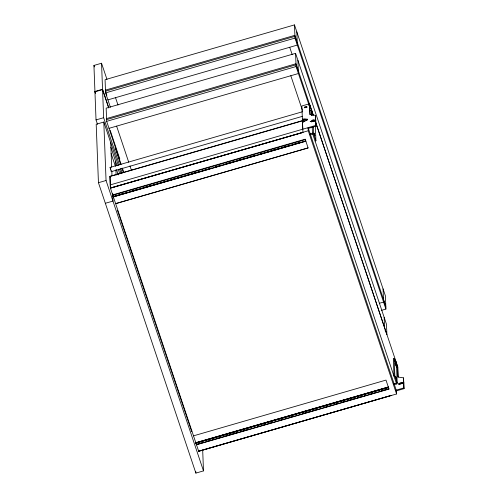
<?xml version="1.0" encoding="UTF-8"?>
<svg xmlns="http://www.w3.org/2000/svg" width="498" height="498" viewBox="0 0 498 498"><rect width="100%" height="100%" fill="white"/><g stroke="black" fill="none" stroke-linecap="round" stroke-linejoin="round"><path stroke-width="0.75" d="M302.628 111.708L110.064 167.428L111.284 171.642L111.247 170.77M311.904 111.521L311.487 110.593L310.746 110.593M303.133 121.892A3.511 0.361 73.9 0 0 302.386 119.308L302.809 119.184A3.511 1.332 -18.5 0 1 305.741 119.053L306.158 119.209A1.407 0.529 -18.5 0 1 307.509 119.452A1.407 0.529 -18.5 0 1 305.847 120.398L305.791 120.429A3.511 1.332 -18.5 0 1 302.915 121.96L302.491 122.06L302.765 129.194M303.55 121.767A3.511 0.361 73.9 0 0 303.077 120.03L302.809 119.184L303.052 119.937A3.511 1.332 -18.5 0 1 305.984 119.788L306.401 119.95A1.407 0.529 -18.5 0 1 307.577 119.887M95.429 92.933L94.937 91.464L93.935 65.443L101.548 63.24L106.97 79.406M381.437 310.36L385.913 309.065L385.408 295.88L294.48 24.9L105.066 79.711L105.57 92.896L110.388 107.244M94.937 91.464L102.544 89.26L101.548 63.24M97.508 124.319L96.027 119.912L94.95 91.806L102.563 89.609L108.726 107.979M105.501 91.159L294.922 36.348L296.746 41.782L296.708 40.743L294.884 35.308L105.464 90.119L105.918 91.476M105.57 92.896L294.99 38.085L294.48 24.9M107.917 99.88L297.331 45.069L296.827 31.891M315.371 121.556L386.902 334.737L386.498 324.329L295.575 53.348L106.155 108.159L106.665 121.344L121.114 164.415M96.027 119.912L103.64 117.709L102.563 89.609M106.56 118.568L295.974 63.756L297.798 69.191L297.841 70.23L296.017 64.796L106.597 119.607M118.381 165.479L103.808 122.047L96.195 124.245L98.442 182.704L195.882 473.1L203.489 470.896L202.692 450.192M106.665 121.344L296.08 66.533L295.575 53.348M109.006 128.328L298.427 73.523L297.922 60.339M313.31 115.181L309.482 103.771L301.869 105.968L302.386 119.308M309.339 111.004L311.592 110.351M111.284 171.642L302.354 116.351M110.419 188.188L302.921 132.431L110.382 188.07L109.946 176.329L302.448 120.622L302.635 120.97M98.442 182.704L106.055 180.506L103.808 122.047M308.673 104.916L308.648 104.343L309.507 104.611L309.899 114.59L315.359 115.343L315.527 119.862L314.182 120.255A1.407 0.529 -18.5 0 0 312.819 120.093A1.407 0.529 -18.5 0 0 311.493 121.033L310.167 121.643L311.505 121.257A1.407 0.529 -18.5 0 0 312.869 121.419A1.407 0.529 -18.5 0 0 314.188 120.479L315.539 120.093L315.782 120.827L315.987 126.175L307.864 128.528M110.257 184.901L315.744 125.44L315.539 120.093M198.658 451.157L391.167 395.456L198.702 451.325L110.382 188.02L308.256 130.762L308.131 127.644L396.452 390.862L396.57 393.98L198.696 451.238M310.316 133.869L312.47 133.246A0.859 0.791 -2.2 0 1 313.566 133.738L315.906 140.722L315.066 140.971M309.949 134.784L312.719 133.981M112.685 194.892L305.187 139.191L305.766 141.258L113.264 196.959L112.704 195.291L305.243 139.652M121.419 194.12L123.653 193.473M131.864 191.101L135.593 190.018M143.798 187.646L146.038 186.999M149.02 186.134L151.261 185.486M171.405 179.654L173.646 179.006M193.79 173.18L196.031 172.532M216.176 166.699L218.417 166.052M228.115 163.251L230.35 162.597M238.561 160.225L240.795 159.578M250.5 156.77L252.735 156.123M260.946 153.745L263.181 153.098M272.885 150.296L275.12 149.643M283.331 147.271L287.06 146.194M295.264 143.816L297.505 143.169M116.98 195.533L113.245 196.61L127.426 192.564M118.468 195.104L127.426 192.508M130.408 191.649L139.365 189.059M140.853 188.624L151.299 185.605M152.793 185.169L161.744 182.579M163.238 182.15L173.684 179.124M175.178 178.695L184.129 176.105M185.623 175.669L189.352 174.593L128.92 192.128M190.846 174.157L196.069 172.65M197.563 172.215L199.798 171.567M202.786 170.702L206.514 169.625M208.008 169.196L211.737 168.112M214.725 167.253L218.454 166.17M219.948 165.741L222.183 165.093L213.231 167.733M225.171 164.228L234.122 161.638M237.104 160.773L240.839 159.696M242.327 159.26L244.568 158.613M247.556 157.748L256.507 155.158M259.489 154.299L263.224 153.216M264.712 152.786L268.447 151.703M269.935 151.274L278.892 148.684L258.001 154.778M281.874 147.819L290.832 145.229M292.32 144.794L301.278 142.204L280.386 148.304M190.846 174.213L199.804 171.623M201.292 171.188L211.737 168.168M223.677 164.714L234.122 161.688M235.616 161.259L244.568 158.669M246.062 158.233L256.507 155.214M302.772 141.824L305.006 141.177M305.722 141.09L113.22 196.791L113.208 196.411M105.346 203.284L112.959 201.08L112.66 193.386L112.741 195.353M308.094 147.894L115.592 203.651L308.1 147.95L305.71 140.704L305.766 141.258M379.376 303.288L383.566 302.081L383.062 288.896M394.173 358.367L393.327 358.61L394.005 376.233L394.852 375.99L394.173 358.367L396.514 365.351L397.192 382.981A0.859 0.791 -2.2 0 1 396.595 383.958L394.441 384.581M315.539 121.817L397.802 366.989L396.968 367.561L396.719 366.827L397.566 366.578M193.492 435.85L385.994 380.092L388.34 387.133M393.582 384.02L396.346 383.223M396.719 366.827L397.591 367.151L397.97 377.067L403.43 377.826L403.604 382.346L402.253 382.738A1.407 0.529 -18.5 0 0 400.89 382.576A1.407 0.529 -18.5 0 0 399.57 383.516L398.238 384.126L399.577 383.74A1.407 0.529 -18.5 0 0 400.94 383.902A1.407 0.529 -18.5 0 0 402.26 382.962L403.61 382.576L403.859 383.311L404.065 388.658L396.128 390.955M195.839 442.834L388.34 387.077M195.876 442.896L388.378 387.195M195.851 443.127L388.353 387.425L388.913 389.094L196.405 444.795L195.851 443.127L195.832 442.697L388.334 386.99L388.39 387.488L195.882 443.195M197.14 444.185L199.374 443.531M200.868 443.102L203.109 442.454M206.091 441.589L211.314 440.083M212.808 439.647L215.049 438.999M218.031 438.134L221.759 437.057M223.253 436.628L226.982 435.545M228.476 435.115L233.699 433.602M235.193 433.173L237.428 432.525M240.416 431.66L244.145 430.577M245.639 430.148L249.367 429.071M257.578 426.693L259.813 426.045M262.801 425.18L265.036 424.533M268.024 423.674L271.752 422.59M279.963 420.219L283.692 419.135M285.186 418.706L287.421 418.059M290.409 417.193L294.137 416.116M302.342 413.738L306.077 412.661M307.565 412.226L309.806 411.578M312.788 410.719L316.523 409.636M324.727 407.264L328.462 406.181M329.95 405.752L332.191 405.104M335.173 404.239L338.908 403.162M341.889 402.297L344.13 401.649M347.112 400.784L350.841 399.707M352.335 399.272L354.576 398.624M357.558 397.765L362.781 396.252M364.275 395.817L366.516 395.169M369.497 394.31L373.226 393.227M374.72 392.798L376.961 392.15M381.437 390.855L385.166 389.772M386.66 389.343L388.894 388.695L388.913 389.094M388.87 388.926L196.368 444.627L196.318 443.301M395.692 390.27L403.816 387.923L403.61 382.576M110.064 167.428L110.351 167.801M395.157 361.262L395.729 361.38L396.003 365.881L395.225 363.204L395.823 364.679M398.188 377.042L397.834 367.885L396.962 366.821M311.536 111.284L311.393 110.568M395.48 360.639L395.169 360.527L395.518 361.28M311.487 110.593L311.792 115.542M311.736 111.328L311.86 111.658M302.554 120.827L109.983 176.46L110.382 188.02M302.61 120.858L302.734 121.176M110.102 176.56L110.226 176.883M302.709 121.076L302.958 121.761M110.207 176.778L110.338 177.145M302.828 121.356L303.083 122.116M313.802 120.186L314.12 121.176M297.225 42.299L385.807 306.289M385.844 307.328L383.983 300.854M294.99 38.085L385.913 309.065M315.359 115.343L315.776 120.597L315.527 119.862M403.43 377.826L403.847 383.08L403.604 382.346M298.321 70.747L313.142 114.932M395.468 360.328L397.815 367.312M311.561 110.624L311.854 111.403M395.437 360.602L395.729 361.38M309.345 104.431L309.762 105.402L310.117 114.559M395.362 360.571L395.736 361.635M397.416 366.914L397.834 367.885M309.277 104.399L309.762 105.402M385.116 330.342L385.57 331.705M397.348 366.883L397.597 367.617M309.102 104.356L309.439 105.109M397.174 366.839L397.516 367.592M309.003 104.343L309.246 105.078M395.045 360.521L395.294 361.255M397.074 366.827L397.323 367.561M308.891 104.337L309.14 105.072M289.724 47.273L292.195 54.637M296.08 66.533L309.021 105.072M314.182 120.255L314.437 121.219M396.844 366.821L397.093 367.555M402.253 382.738L402.509 383.697M315.744 125.44L315.987 126.175M403.816 387.923L404.065 388.658M308.897 105.078L308.648 104.343L309.482 103.771M311.493 121.033L311.748 121.991M399.57 383.516L399.826 384.475M394.852 375.99L397.192 382.981M396.595 383.958L312.47 133.246L312.234 127.09M306.04 119.252L306.282 119.987M290.813 75.721L302.429 110.332M308.256 130.762L396.57 393.98M302.921 132.48L302.448 120.622M115.524 97.683L117.995 105.047M106.186 93.194L106.871 95.236M116.619 126.131L128.727 162.211M129.959 165.896L131.447 170.316M102.544 89.26L108.713 107.63M93.935 65.443L94.433 66.913M110.176 130.277L119.813 158.999M122.352 168.1L123.834 172.513M115.057 147.576L120.746 164.545M121.985 168.231L123.467 172.657M94.95 91.806L95.442 93.282M103.64 117.709L119.452 164.832M120.69 168.517L122.172 172.943M119.62 169.171L121.101 173.59M110.892 147.302L117.067 165.71M118.306 169.395L119.788 173.821M111.129 153.552L115.324 166.052M116.563 169.737L118.294 174.904M117.466 210.374L191.718 431.66L191.637 429.581M106.055 180.506L203.489 470.896M110.668 168.66L110.836 169.189M313.846 121.251L313.584 120.248M395.456 359.998L395.58 363.21M384.157 317.344L384.556 327.752M315.352 126.162L315.906 140.722M313.037 119.943L313.093 121.475M313.298 126.841L313.566 133.738M311.829 110.755L312.009 115.505M304.67 119.296L304.757 121.587M196.393 444.397L196.405 444.795M195.826 471.618L195.882 473.1M115.58 161.284L115.766 166.139M115.91 169.812L116.115 175.153M113.245 196.529L113.264 196.959M110.712 142.621L111.658 167.235M111.807 171.082L111.982 175.694M304.732 107.842A1.326 0.504 -18.5 0 1 305.984 107.219A1.326 0.504 -18.5 0 1 307.061 107.294M311.742 121.767A1.407 0.529 -18.5 0 1 313.061 120.827A1.407 0.529 -18.5 0 1 314.425 120.989M399.813 384.251A1.407 0.529 -18.5 0 1 401.139 383.311A1.407 0.529 -18.5 0 1 402.502 383.472M396.514 365.351A0.859 0.791 -2.2 0 1 396.128 366.254M314.045 133.203L314.854 135.867L314.076 133.19M395.748 376.7L396.557 379.364L395.779 376.687M304.975 107.68A1.326 0.504 -18.5 0 0 306.861 106.684A1.326 0.504 -18.5 0 0 304.938 106.784A1.326 0.504 -18.5 0 0 304.975 107.68"/></g></svg>
